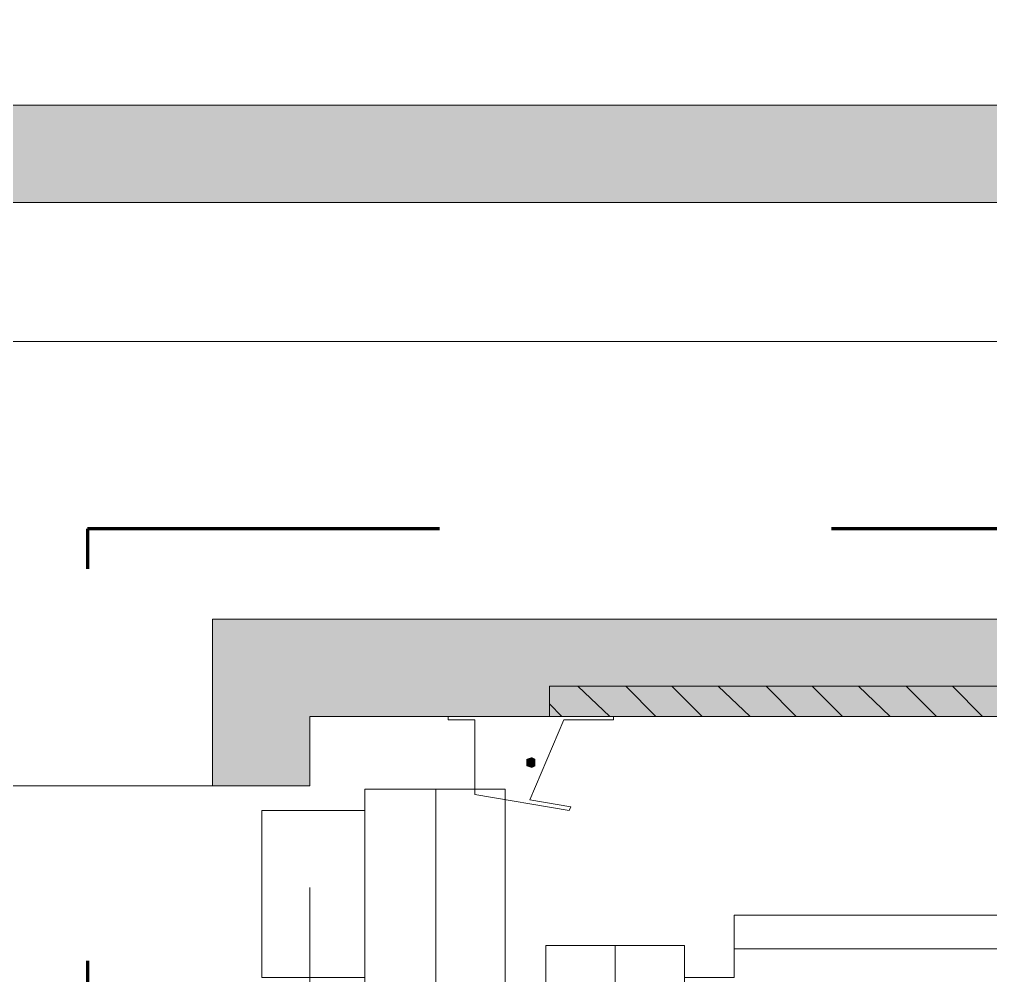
# Model space of a CAD drawing. Header units: metres. Extents: x -223175 to -223082, y -66 to 73.
# Drawn here: x -223171.052 to -223170.353, y -39.376 to -38.687 of the extents above; entities that cross this region are included whole.
import ezdxf

# ---------------------------------------------------------------- set-up
doc = ezdxf.new("R2010")
doc.units = ezdxf.units.M
doc.header["$MEASUREMENT"] = 0
doc.linetypes.add('Strichlinie', pattern=[0.564444, 0.282222, -0.282222])
doc.linetypes.add('Strichlinie mittel', pattern=[0.3, 0.2, -0.1])
for name, color, linetype in [('cs-brandschutz.cs', 7, 'Continuous'), ('cs-lift.cs', 7, 'Continuous'), ('cs-wand tr.cs', 7, 'Continuous')]:
    doc.layers.add(name, color=color, linetype=linetype)

# ---------------------------------------------------------------- blocks, each defined once
blk = doc.blocks.new('Rechteckige Türöffnung 21_15')
at = {"layer": 'cs-wand tr.cs', "color": 7, "linetype": 'Continuous', "lineweight": 13}
for p, q in [((0.58658, 0.07), (0.58658, 0.27)), ((0.58658, 0), (0.58658, 0.07))]:
    blk.add_line(p, q, dxfattribs=at)
at = {"layer": 'cs-wand tr.cs', "color": 7, "linetype": 'Strichlinie mittel', "lineweight": 13}
blk.add_line((-0.58658, 0), (0.58658, 0), dxfattribs=at)
blk = doc.blocks.new('Wand_424', base_point=(-14435.94126, 223170.51781))
at = {"layer": 'cs-wand tr.cs', "linetype": 'Continuous', "lineweight": 0, "true_color": 0x83bf46}
blk.add_hatch(color=83, dxfattribs=at).paths.add_polyline_path([(-14435.99126, 223170.58781), (-14435.99126, 223170.51781), (-14435.94126, 223170.51781), (-14435.87126, 223170.58781)])
at = {"layer": 'cs-wand tr.cs', "color": 7, "linetype": 'Continuous', "lineweight": 13}
for p, q in [((-14435.99126, 223170.58781), (-14435.99126, 223170.78781)), ((-14435.99126, 223170.58781), (-14435.87126, 223170.58781)), ((-14435.99126, 223170.51781), (-14435.99126, 223170.58781))]:
    blk.add_line(p, q, dxfattribs=at)
at = {"layer": 'cs-wand tr.cs', "color": 7, "linetype": 'Continuous', "lineweight": 13, "flags": 128}
blk.add_lwpolyline([(-14435.99126, 223170.51781), (-14435.94126, 223170.51781)], dxfattribs=at)
at = {"layer": 'cs-wand tr.cs', "color": 7, "linetype": 'Continuous', "lineweight": 13}
blk.add_blockref('Rechteckige Türöffnung 21_15', (-14436.57784, 223170.51781), dxfattribs=at)
blk = doc.blocks.new('Wand_564', base_point=(-14435.94126, 223168.30886))
at = {"layer": 'cs-wand tr.cs', "linetype": 'Continuous', "lineweight": 0, "true_color": 0x83bf46}
for points in [[(-14435.50126, 223168.30886), (-14435.50126, 223170.95781), (-14435.57126, 223170.88781), (-14435.57126, 223168.30886)], [(-14435.87126, 223168.50886), (-14435.87126, 223170.58781), (-14435.94126, 223170.51781), (-14435.94126, 223168.50886)]]:
    blk.add_hatch(color=83, dxfattribs=at).paths.add_polyline_path(points)
at = {"layer": 'cs-wand tr.cs', "color": 7, "linetype": 'Continuous', "lineweight": 13}
for p, q in [((-14435.57126, 223168.30886), (-14435.57126, 223170.88781)), ((-14435.67126, 223170.78781), (-14435.67126, 223168.30886)), ((-14435.87126, 223170.58781), (-14435.87126, 223168.50886))]:
    blk.add_line(p, q, dxfattribs=at)
at = {"layer": 'cs-wand tr.cs', "color": 7, "linetype": 'Continuous', "lineweight": 13, "flags": 128}
for points in [[(-14435.50126, 223168.30886), (-14435.50126, 223170.95781)], [(-14435.94126, 223170.51781), (-14435.94126, 223168.50886)]]:
    blk.add_lwpolyline(points, dxfattribs=at)

msp = doc.modelspace()

# ---------------------------------------------------------------- hatches: boundary and pattern name
at = {"layer": 'cs-lift.cs', "linetype": 'Continuous', "lineweight": 0, "true_color": 0x000000}
for points in [[(-223170.68306, -39.21864), (-223170.6869, -39.21991), (-223170.68306, -39.22247)], [(-223170.68051, -39.21991), (-223170.68306, -39.21864), (-223170.68306, -39.22247)], [(-223170.6869, -39.21991), (-223170.6869, -39.22247), (-223170.68306, -39.22247)], [(-223170.6869, -39.22247), (-223170.6869, -39.22503), (-223170.68306, -39.22247)], [(-223170.6869, -39.22503), (-223170.68306, -39.2263), (-223170.68306, -39.22247)], [(-223170.68051, -39.22247), (-223170.68051, -39.21991), (-223170.68306, -39.22247)], [(-223170.68051, -39.22503), (-223170.68051, -39.22247), (-223170.68306, -39.22247)], [(-223170.68306, -39.2263), (-223170.68051, -39.22503), (-223170.68306, -39.22247)]]:
    msp.add_hatch(color=18, dxfattribs=at).paths.add_polyline_path(points)

# ---------------------------------------------------------------- linework, layer by layer
at = {"layer": 'cs-brandschutz.cs', "color": 242, "linetype": 'Strichlinie', "lineweight": 70, "true_color": 0xcc0033, "flags": 128}
msp.add_lwpolyline([(-223162.00208, -40.59028), (-223162.00208, -35.72924), (-223167.7421, -35.72924), (-223167.7421, -39.05424), (-223171.00282, -39.05424), (-223171.00282, -40.92424), (-223166.8421, -40.92424), (-223166.8421, -40.58927)], close=True, dxfattribs=at)
at = {"layer": 'cs-lift.cs', "color": 7, "linetype": 'Continuous', "lineweight": 0, "flags": 128}
for points in [[(-223169.3706, -39.18924), (-223169.3706, -39.16752), (-223170.67028, -39.16752), (-223170.67028, -39.18924)], [(-223170.8032, -39.3771), (-223170.8032, -39.25697), (-223170.87732, -39.25697), (-223170.87732, -39.3771)], [(-223170.57316, -40.74835), (-223170.57316, -39.3541), (-223170.67284, -39.3541), (-223170.67284, -40.74835)]]:
    msp.add_lwpolyline(points, close=True, dxfattribs=at)
for points in [[(-223170.62683, -39.18924), (-223170.64984, -39.16752)], [(-223170.59361, -39.18924), (-223170.61534, -39.16752)], [(-223170.56038, -39.18924), (-223170.5821, -39.16752)], [(-223170.52588, -39.18924), (-223170.54888, -39.16752)], [(-223170.49265, -39.18924), (-223170.51437, -39.16752)], [(-223170.45942, -39.18924), (-223170.48115, -39.16752)], [(-223170.42492, -39.18924), (-223170.44792, -39.16752)], [(-223170.39169, -39.18924), (-223170.41342, -39.16752)], [(-223170.35846, -39.18924), (-223170.38019, -39.16752)], [(-223170.66134, -39.18924), (-223170.67028, -39.1803)], [(-223170.62428, -39.18924), (-223170.74313, -39.18924)], [(-223170.74313, -39.18924), (-223170.74313, -39.19179)], [(-223170.62428, -39.19179), (-223170.62428, -39.18924)], [(-223170.74313, -39.19179), (-223170.72396, -39.19179)], [(-223170.72396, -39.19179), (-223170.72396, -39.24547)], [(-223170.68434, -39.2493), (-223170.66007, -39.19179)], [(-223170.66007, -39.19179), (-223170.62428, -39.19179)], [(-223170.8032, -40.74835), (-223170.8032, -39.24164)], [(-223170.8032, -39.24164), (-223170.70223, -39.24164)], [(-223170.8032, -39.24164), (-223170.70223, -39.24164)], [(-223170.75208, -39.24164), (-223170.75208, -40.74835)], [(-223170.72396, -39.24547), (-223170.65623, -39.25697)], [(-223170.70223, -39.24164), (-223170.70223, -40.74835)], [(-223170.65495, -39.25442), (-223170.68434, -39.2493)], [(-223170.65623, -39.25697), (-223170.65495, -39.25442)], [(-223170.53738, -39.33237), (-223170.53738, -39.3771), (-223170.57316, -39.3771)], [(-223169.13801, -39.33237), (-223170.53738, -39.33237)], [(-223170.623, -39.35409), (-223170.623, -40.74835)], [(-223169.13801, -39.35666), (-223170.53738, -39.35666)], [(-223170.53738, -39.35666), (-223170.48498, -39.35666)]]:
    msp.add_lwpolyline(points, dxfattribs=at)

# ---------------------------------------------------------------- block references
at = {"layer": 'cs-wand tr.cs', "color": 7, "lineweight": 25, "rotation": 90}
for name, p in [('Wand_564', (-223168.63386, -39.18924)), ('Wand_424', (-223170.84281, -39.18924))]:
    msp.add_blockref(name, p, dxfattribs=at)

doc.saveas('drawing.dxf')
